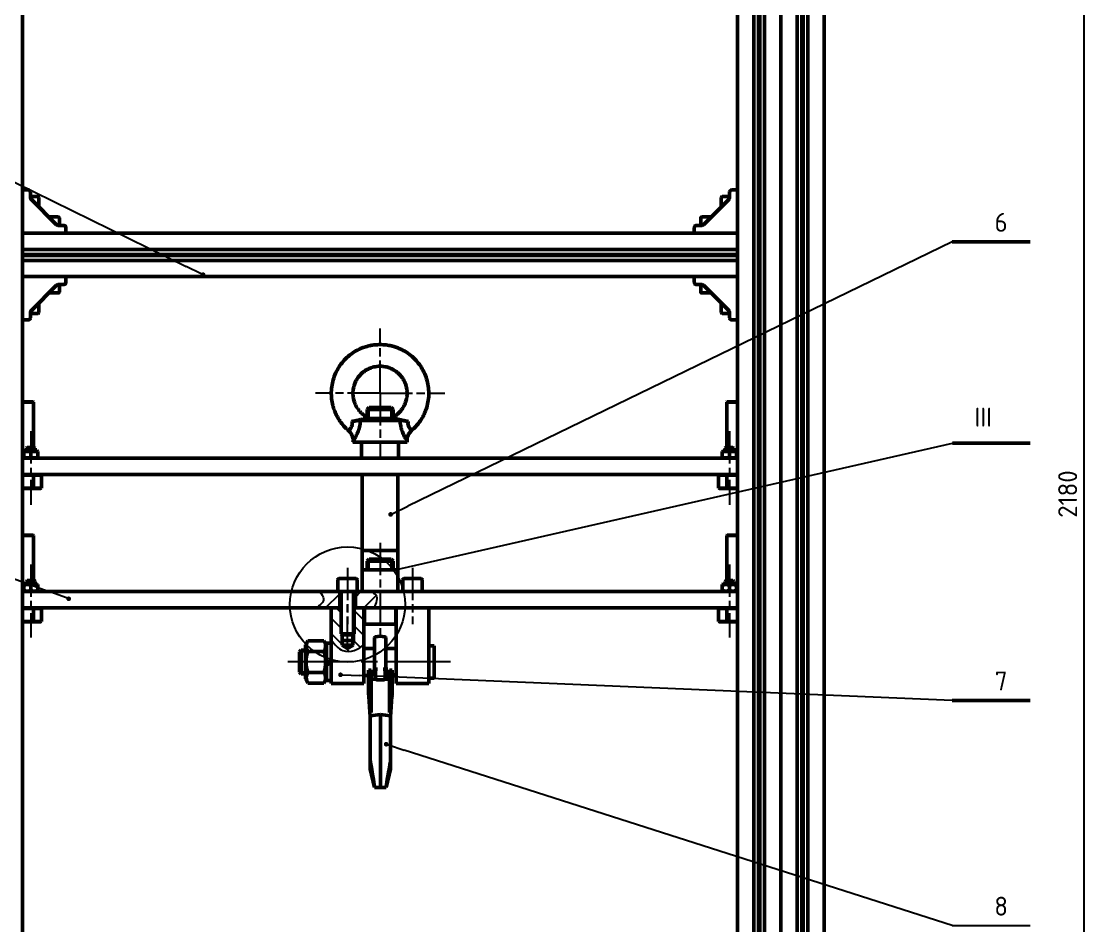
# Model space of a CAD drawing. Header units: millimetres. Extents: x 32504 to 36677, y 41990 to 42879.
# Drawn here: x 34091.5 to 34288.7, y 42510.2 to 42677.2 of the extents above; entities that cross this region are included whole.
import ezdxf

# ---------------------------------------------------------------- set-up
doc = ezdxf.new("R2010")
doc.units = ezdxf.units.MM
doc.linetypes.add('AM_ISO08W050', pattern=[18, 12, -1.5, 3, -1.5])
doc.linetypes.add('AM_ISO08W050x2', pattern=[9, 6, -0.75, 1.5, -0.75])
for name, color, linetype, lineweight in [('AM_0N', 7, 'Continuous', 50), ('AM_4N', 3, 'Continuous', 25), ('AM_5', 3, 'Continuous', 25), ('Duong_tam', 4, 'AM_ISO08W050', 25), ('Net_dam', 7, 'Continuous', 50), ('Net_manh', 3, 'Continuous', 25)]:
    doc.layers.add(name, color=color, linetype=linetype, lineweight=lineweight)
doc.styles.add('TCVN', font='tcvn7284-2003i.ttf')
doc.styles.add('TCVN7284', font='tcvn7284-2003i.ttf', dxfattribs={"height": 3.5})
doc.dimstyles.new('TCVN$0', dxfattribs={"dimtxt": 3.5, "dimasz": 3.5, "dimexe": 1, "dimexo": 1, "dimgap": 1.3, "dimtad": 1, "dimdsep": 46, "dimtxsty": 'TCVN', "dimcen": 0, "dimclrd": 3, "dimclre": 3, "dimclrt": 2, "dimadec": 0, "dimazin": 2, "dimtp": 0.1, "dimtm": 0.1, "dimtfac": 0.71, "dimtmove": 0, "dimatfit": 3, "dimfxl": 1, "dimtfill": 1, "dimlwd": 25, "dimlwe": 25, "dimarcsym": 1})

# ---------------------------------------------------------------- blocks, each defined once
blk = doc.blocks.new('*D35')
at = {"layer": 'Defpoints', "color": 0, "transparency": 16777216}
for p in [(34164.46, 42807.68), (34287.7, 42807.68), (34257.7, 42372.12)]:
    blk.add_point(p, dxfattribs=at)
at = {"layer": 'Net_dam', "color": 3, "linetype": 'ByBlock', "lineweight": 25, "transparency": 16777216}
for p, q in [((34165.46, 42807.68), (34288.7, 42807.68)), ((34287.7, 42375.62), (34287.7, 42804.18)), ((34258.7, 42372.12), (34288.7, 42372.12))]:
    blk.add_line(p, q, dxfattribs=at)
at = {"layer": 'Net_dam', "color": 3, "transparency": 16777216}
for points in [[(34287.12, 42804.18), (34288.29, 42804.18), (34287.7, 42807.68)], [(34287.12, 42375.62), (34288.29, 42375.62), (34287.7, 42372.12)]]:
    blk.add_solid(points, dxfattribs=at)
at = {"layer": 'Net_dam', "color": 2, "transparency": 16777216, "insert": (34284.65, 42589.9), "char_height": 3.5, "attachment_point": 5, "rotation": 90, "style": 'TCVN', "bg_fill": 3, "box_fill_scale": 1.1, "bg_fill_color": 256, "bg_fill_true_color": 13158600, "bg_fill_transparency": 0}
blk.add_mtext('2180', dxfattribs=at)

msp = doc.modelspace()

# ---------------------------------------------------------------- hatches: boundary and pattern name
at = {"layer": 'AM_5'}
h = msp.add_hatch(color=256, dxfattribs=at)
edge = h.paths.add_edge_path(flags=0)
edge.add_arc((34125.0438, 42630.3929), 0.4375, 0, 360)
h = msp.add_hatch(color=256, dxfattribs=at)
edge = h.paths.add_edge_path(flags=0)
edge.add_arc((34159.6593, 42586.1416), 0.4375, 0, 360)
h = msp.add_hatch(color=256, dxfattribs=at)
edge = h.paths.add_edge_path(flags=0)
edge.add_arc((34100.2254, 42570.5657), 0.4375, 0, 360)
h = msp.add_hatch(color=256, dxfattribs=at)
edge = h.paths.add_edge_path(flags=0)
edge.add_arc((34150.4119, 42556.535), 0.4375, 0, 360)
h = msp.add_hatch(color=256, dxfattribs=at)
edge = h.paths.add_edge_path(flags=0)
edge.add_arc((34158.8415, 42543.7098), 0.4375, 0, 360)
at = {"layer": 'Net_manh'}
h = msp.add_hatch(dxfattribs=at)
h.set_pattern_fill('_U', color=256, scale=2.5, angle=45, pattern_type=0)
h.set_pattern_definition([(45, (42368.294, 52698.7311), (-1.76776695, 1.76776695), [])])
edge = h.paths.add_edge_path()
edge.add_spline(control_points=[(34146.5369, 42571.8974), (34146.9079, 42571.4347), (34147.7731, 42570.3559), (34146.661, 42569.4276), (34146.0258, 42568.8974)], knot_values=[0, 0, 0, 0, 1.55324396, 3.62133559, 3.62133559, 3.62133559, 3.62133559], degree=3, periodic=0)
edge.add_line((34146.0258, 42568.8974), (34150.2547, 42568.8974))
edge.add_line((34150.2547, 42568.8974), (34150.2547, 42570.8974))
edge.add_line((34150.2547, 42570.8974), (34150.2547, 42571.8974))
edge.add_line((34150.2547, 42571.8974), (34149.7047, 42571.8974))
edge.add_line((34149.7047, 42571.8974), (34146.5369, 42571.8974))
edge = h.paths.add_edge_path()
edge.add_spline(control_points=[(34156.6419, 42568.8974), (34156.9899, 42569.8083), (34157.4991, 42571.1416), (34156.3571, 42571.7156), (34155.9953, 42571.8974)], knot_values=[0, 0, 0, 0, 2.39383464, 3.50404176, 3.50404176, 3.50404176, 3.50404176], degree=3, periodic=0)
edge.add_line((34155.9953, 42571.8974), (34153.7047, 42571.8974))
edge.add_line((34153.7047, 42571.8974), (34153.1547, 42571.8974))
edge.add_line((34153.1547, 42571.8974), (34153.1547, 42570.8974))
edge.add_line((34153.1547, 42570.8974), (34153.1547, 42568.8974))
edge.add_line((34153.1547, 42568.8974), (34156.6419, 42568.8974))
h = msp.add_hatch(dxfattribs=at)
h.set_pattern_fill('_U', color=256, scale=2, angle=315, style=0, pattern_type=0)
h.set_pattern_definition([(315, (41225.8314, 57166.8991), (1.41421356, 1.41421356), [])])
edge = h.paths.add_edge_path()
edge.add_spline(control_points=[(34148.7047, 42563.0008), (34149.3119, 42562.1632), (34150.7686, 42560.1542), (34153.7686, 42561.3921), (34154.766, 42562.3272)], knot_values=[0, 0, 0, 0, 2.91101262, 6.98296639, 6.98296639, 6.98296639, 6.98296639], degree=3, periodic=0)
edge.add_line((34154.766, 42562.3272), (34154.7047, 42568.8974))
edge.add_line((34154.7047, 42568.8974), (34152.9047, 42568.8974))
edge.add_line((34152.9047, 42568.8974), (34152.9047, 42564.1121))
edge.add_line((34152.9047, 42564.1121), (34152.9047, 42563.395))
edge.add_line((34152.9047, 42563.395), (34152.9047, 42562.8628))
edge.add_line((34152.9047, 42562.8628), (34152.69, 42561.995))
edge.add_line((34152.69, 42561.995), (34152.7152, 42561.995))
edge.add_line((34152.7152, 42561.995), (34151.7047, 42561.4116))
edge.add_line((34151.7047, 42561.4116), (34150.6941, 42561.995))
edge.add_line((34150.6941, 42561.995), (34150.7194, 42561.995))
edge.add_line((34150.7194, 42561.995), (34150.7194, 42563.395))
edge.add_line((34150.7194, 42563.395), (34150.5047, 42563.395))
edge.add_line((34150.5047, 42563.395), (34150.5047, 42568.8628))
edge.add_line((34150.5047, 42568.8628), (34150.5047, 42568.8974))
edge.add_line((34150.5047, 42568.8974), (34148.7047, 42568.8974))
edge.add_line((34148.7047, 42568.8974), (34148.7047, 42563.0008))

# ---------------------------------------------------------------- linework, layer by layer
at = {"color": 7, "linetype": 'Continuous', "lineweight": 25}
for centre, major_axis, start_param, end_param in [((34155.8061, 42547.9526), (0.0966, 0.9818), 0.00256795, 0.84830679), ((34159.7174, 42547.9526), (-0.0966, 0.9818), 5.43487852, 6.28061736)]:
    msp.add_ellipse(centre, major_axis=major_axis, ratio=0.01102063, start_param=start_param, end_param=end_param, dxfattribs=at)
at = {"layer": 'AM_0N'}
for p, q in [((34155.6843, 42605.88), (34155.3163, 42605.5119)), ((34155.3163, 42603.88), (34155.3163, 42605.5119)), ((34155.3163, 42605.5119), (34160.1163, 42605.5119)), ((34155.6843, 42605.88), (34159.7482, 42605.88)), ((34160.1163, 42605.5119), (34159.7482, 42605.88)), ((34160.1163, 42603.88), (34160.1163, 42605.5119)), ((34091.9201, 42597.7766), (34092.0601, 42597.8574)), ((34091.9201, 42596.5782), (34091.9201, 42597.7766)), ((34092.0601, 42597.8574), (34094.3801, 42597.8574)), ((34092.4201, 42598.3641), (34092.5735, 42598.5174)), ((34092.4201, 42597.8574), (34092.4201, 42598.3641)), ((34092.4201, 42598.3641), (34094.0201, 42598.3641)), ((34092.5735, 42598.5174), (34093.8667, 42598.5174)), ((34093.2201, 42596.6946), (34093.2201, 42597.6602)), ((34094.0201, 42598.3641), (34093.8667, 42598.5174)), ((34094.0201, 42597.8574), (34094.0201, 42598.3641)), ((34094.5201, 42597.7766), (34094.3801, 42597.8574)), ((34094.5201, 42596.5782), (34094.5201, 42597.7766)), ((34220.8892, 42597.7766), (34221.0292, 42597.8574)), ((34220.8892, 42596.5782), (34220.8892, 42597.7766)), ((34223.3492, 42597.8574), (34221.0292, 42597.8574)), ((34221.3892, 42598.3641), (34221.5426, 42598.5174)), ((34221.3892, 42597.8574), (34221.3892, 42598.3641)), ((34222.9892, 42598.3641), (34221.3892, 42598.3641)), ((34222.8359, 42598.5174), (34221.5426, 42598.5174)), ((34222.1892, 42596.6946), (34222.1892, 42597.6602)), ((34222.9892, 42598.3641), (34222.8359, 42598.5174)), ((34222.9892, 42597.8574), (34222.9892, 42598.3641)), ((34223.4892, 42597.7766), (34223.3492, 42597.8574)), ((34223.4892, 42596.5782), (34223.4892, 42597.7766)), ((34092.0601, 42596.4974), (34091.9201, 42596.5782)), ((34094.3801, 42596.4974), (34092.0601, 42596.4974)), ((34094.3801, 42596.4974), (34094.5201, 42596.5782)), ((34221.0292, 42596.4974), (34220.8892, 42596.5782)), ((34221.0292, 42596.4974), (34223.3492, 42596.4974)), ((34223.3492, 42596.4974), (34223.4892, 42596.5782)), ((34155.6727, 42577.8974), (34155.3047, 42577.5293)), ((34155.6727, 42577.8974), (34159.7366, 42577.8974)), ((34160.1047, 42577.5293), (34159.7366, 42577.8974)), ((34155.3047, 42575.8974), (34155.3047, 42577.5293)), ((34155.3047, 42577.5293), (34160.1047, 42577.5293)), ((34160.1047, 42575.8974), (34160.1047, 42577.5293)), ((34092.4201, 42573.7641), (34092.5735, 42573.9174)), ((34092.4201, 42573.2574), (34092.4201, 42573.7641)), ((34092.4201, 42573.7641), (34094.0201, 42573.7641)), ((34092.5735, 42573.9174), (34093.8667, 42573.9174)), ((34094.0201, 42573.7641), (34093.8667, 42573.9174)), ((34094.0201, 42573.2574), (34094.0201, 42573.7641)), ((34221.3892, 42573.7641), (34221.5426, 42573.9174)), ((34221.3892, 42573.2574), (34221.3892, 42573.7641)), ((34222.9892, 42573.7641), (34221.3892, 42573.7641)), ((34222.9892, 42573.7641), (34222.8359, 42573.9174)), ((34222.9892, 42573.2574), (34222.9892, 42573.7641)), ((34091.9201, 42573.1766), (34092.0601, 42573.2574)), ((34091.9201, 42571.9782), (34091.9201, 42573.1766)), ((34092.0601, 42571.8974), (34091.9201, 42571.9782)), ((34092.0601, 42573.2574), (34094.3801, 42573.2574)), ((34094.3801, 42571.8974), (34092.0601, 42571.8974)), ((34093.2201, 42572.0946), (34093.2201, 42573.0602)), ((34094.5201, 42573.1766), (34094.3801, 42573.2574)), ((34094.3801, 42571.8974), (34094.5201, 42571.9782)), ((34094.5201, 42571.9782), (34094.5201, 42573.1766)), ((34150.5047, 42571.8974), (34150.5047, 42564.1121)), ((34150.5047, 42571.8974), (34152.9047, 42571.8974)), ((34152.9047, 42571.8974), (34152.9047, 42564.1121)), ((34162.5047, 42571.8974), (34164.9047, 42571.8974)), ((34220.8892, 42573.1766), (34221.0292, 42573.2574)), ((34220.8892, 42571.9782), (34220.8892, 42573.1766)), ((34221.0292, 42571.8974), (34220.8892, 42571.9782)), ((34223.3492, 42573.2574), (34221.0292, 42573.2574)), ((34222.1892, 42572.0946), (34222.1892, 42573.0602)), ((34223.3492, 42571.8974), (34223.4892, 42571.9782)), ((34223.4892, 42571.9782), (34223.4892, 42573.1766)), ((34150.5047, 42570.8974), (34150.5047, 42570.2371)), ((34150.5047, 42570.2371), (34150.5047, 42570.0224)), ((34152.9047, 42570.8974), (34152.9047, 42570.2371)), ((34152.9047, 42570.2371), (34152.9047, 42570.0224)), ((34150.5047, 42564.1121), (34150.7194, 42563.8974)), ((34152.9047, 42564.1121), (34150.5047, 42564.1121)), ((34152.9047, 42564.1121), (34152.69, 42563.8974)), ((34144.3791, 42562.8244), (34143.9247, 42562.0374)), ((34143.9247, 42562.0374), (34143.9247, 42555.7574)), ((34144.3791, 42562.8244), (34147.3503, 42562.8244)), ((34147.3503, 42562.8244), (34147.8047, 42562.0374)), ((34147.8047, 42562.3474), (34147.8047, 42558.7498)), ((34148.7047, 42562.3474), (34147.8047, 42562.3474)), ((34147.8047, 42562.0374), (34147.8047, 42555.7574)), ((34148.7047, 42562.3474), (34148.7047, 42559.0774)), ((34152.69, 42562.8628), (34150.7194, 42562.8628)), ((34142.8047, 42560.7907), (34143.1114, 42561.0974)), ((34142.8047, 42560.7907), (34142.8047, 42557.0041)), ((34143.9247, 42561.0974), (34143.1114, 42561.0974)), ((34143.1114, 42561.0974), (34143.1114, 42556.6974)), ((34144.3791, 42560.8609), (34147.3503, 42560.8609)), ((34148.7047, 42559.0774), (34147.8047, 42558.7498)), ((34148.7047, 42558.7174), (34147.8047, 42558.3898)), ((34147.8047, 42558.3898), (34147.8047, 42555.4474)), ((34148.7047, 42558.7174), (34148.7047, 42555.4474)), ((34143.1114, 42556.6974), (34142.8047, 42557.0041)), ((34143.9247, 42556.6974), (34143.1114, 42556.6974)), ((34144.3791, 42556.9339), (34147.3503, 42556.9339)), ((34144.3791, 42554.9704), (34143.9247, 42555.7574)), ((34144.3791, 42554.9704), (34147.3503, 42554.9704)), ((34147.3503, 42554.9704), (34147.8047, 42555.7574)), ((34147.8047, 42555.4474), (34148.7047, 42555.4474))]:
    msp.add_line(p, q, dxfattribs=at)
for centre, radius, start, end in [((34092.5701, 42595.9026), 1.874, 69.705445, 110.294555), ((34093.8701, 42595.9026), 1.874, 69.705445, 110.294555), ((34221.5392, 42595.9026), 1.874, 69.705445, 110.294555), ((34222.8392, 42595.9026), 1.874, 69.705445, 110.294555), ((34092.5701, 42598.4523), 1.874, 249.705445, 290.294555), ((34093.8701, 42598.4523), 1.874, 249.705445, 290.294555), ((34221.5392, 42598.4523), 1.874, 249.705445, 290.294555), ((34222.8392, 42598.4523), 1.874, 249.705445, 290.294555), ((34092.5701, 42571.3026), 1.874, 69.705445, 110.294555), ((34092.5701, 42573.8523), 1.874, 249.705445, 290.294555), ((34093.8701, 42571.3026), 1.874, 69.705445, 110.294555), ((34093.8701, 42573.8523), 1.874, 249.705445, 290.294555), ((34221.5392, 42571.3026), 1.874, 69.705445, 110.294555), ((34221.5392, 42573.8523), 1.874, 249.705445, 290.294555), ((34222.8392, 42571.3026), 1.874, 69.705445, 110.294555), ((34222.8392, 42573.8523), 1.874, 249.705445, 290.294555), ((34145.8108, 42561.8427), 1.736, 154.438469, 214.438469), ((34145.9186, 42561.8427), 1.736, 325.561531, 25.561531), ((34150.5624, 42558.8974), 6.4876, 162.383031, 197.616969), ((34141.1669, 42558.8974), 6.4876, 342.383031, 17.616969), ((34145.8108, 42555.9522), 1.736, 145.561531, 205.561531), ((34145.9186, 42555.9522), 1.736, 334.438469, 34.438469)]:
    msp.add_arc(centre, radius, start, end, dxfattribs=at)
at = {"layer": 'AM_4N'}
for p, q in [((34155.6843, 42603.88), (34155.6843, 42605.88)), ((34159.7482, 42603.88), (34159.7482, 42605.88)), ((34092.5735, 42598.5174), (34092.5735, 42597.8574)), ((34093.8667, 42598.5174), (34093.8667, 42597.8574)), ((34221.5426, 42598.5174), (34221.5426, 42597.8574)), ((34222.8359, 42598.5174), (34222.8359, 42597.8574)), ((34155.6727, 42575.8974), (34155.6727, 42577.8974)), ((34159.7366, 42575.8974), (34159.7366, 42577.8974)), ((34092.5735, 42573.9174), (34092.5735, 42573.2574)), ((34093.8667, 42573.9174), (34093.8667, 42573.2574)), ((34221.5426, 42573.9174), (34221.5426, 42573.2574)), ((34222.8359, 42573.9174), (34222.8359, 42573.2574)), ((34150.7194, 42563.8974), (34150.7194, 42571.8974)), ((34152.69, 42563.8974), (34152.69, 42571.8974)), ((34143.9247, 42560.7907), (34142.8047, 42560.7907)), ((34143.9247, 42557.0041), (34142.8047, 42557.0041))]:
    msp.add_line(p, q, dxfattribs=at)
at = {"layer": 'AM_5'}
for p, q in [((34029.6796, 42677.1679), (34121.9014, 42631.9342)), ((34124.651, 42630.5856), (34121.9014, 42631.9342)), ((34160.2447, 42575.8257), (34263.357, 42599.3159)), ((34029.6796, 42596.3627), (34096.9383, 42571.7677)), ((34160.0528, 42586.3327), (34162.8077, 42587.6705)), ((34099.8145, 42570.7159), (34096.9383, 42571.7677)), ((34150.849, 42556.5166), (34153.9088, 42556.3879)), ((34159.2581, 42543.5763), (34162.1745, 42542.6417))]:
    msp.add_line(p, q, dxfattribs=at)
at = {"layer": 'Duong_tam'}
for p, q in [((34227.7047, 42372.1216), (34227.7047, 42798.1216)), ((34170.7047, 42558.8974), (34139.8047, 42558.8974))]:
    msp.add_line(p, q, dxfattribs=at)
at = {"layer": 'Duong_tam', "linetype": 'AM_ISO08W050x2'}
for p, q in [((34157.7126, 42608.5562), (34157.7126, 42620.4905)), ((34157.7126, 42608.5562), (34145.7783, 42608.5562)), ((34157.7126, 42608.5562), (34169.6469, 42608.5562)), ((34157.7126, 42608.5562), (34157.7126, 42596.6219)), ((34093.2201, 42601.5174), (34093.2201, 42587.8974)), ((34222.1892, 42601.5174), (34222.1892, 42587.8974)), ((34157.7047, 42580.8974), (34157.7047, 42562.8974)), ((34093.2201, 42576.9174), (34093.2201, 42563.3974)), ((34151.7047, 42576.2974), (34151.7047, 42565.8974)), ((34163.7047, 42576.2974), (34163.7047, 42565.8974)), ((34222.1892, 42576.9174), (34222.1892, 42563.3974)), ((34151.7047, 42561.314), (34151.7047, 42569.4974))]:
    msp.add_line(p, q, dxfattribs=at)
at = {"layer": 'Net_dam'}
for p, q in [((34226.7047, 42783.1216), (34226.7047, 42385.1216)), ((34227.6008, 42783.1216), (34227.6008, 42385.1216)), ((34227.7047, 42783.1216), (34227.7047, 42385.1216)), ((34227.8086, 42783.1216), (34227.8086, 42385.1216)), ((34228.7047, 42783.1216), (34228.7047, 42385.1216)), ((34231.7047, 42783.1216), (34231.7047, 42385.1216)), ((34234.7047, 42783.1216), (34234.7047, 42385.1216)), ((34235.6008, 42783.1216), (34235.6008, 42394.8772)), ((34235.7047, 42783.1216), (34235.7047, 42394.8707)), ((34235.8086, 42783.1216), (34235.8086, 42394.864)), ((34236.7047, 42783.1216), (34236.7047, 42385.1216)), ((34239.7047, 42783.1216), (34239.7047, 42385.1216)), ((34091.7047, 42638.04), (34091.7047, 42694.04)), ((34223.7047, 42694.04), (34223.7047, 42638.04)), ((34091.7047, 42638.04), (34091.7047, 42646.04)), ((34091.7047, 42646.04), (34092.7647, 42646.04)), ((34093.1647, 42645.64), (34093.1647, 42644.6057)), ((34094.1047, 42644.84), (34093.1647, 42644.84)), ((34094.5647, 42644.84), (34093.1647, 42644.84)), ((34094.7247, 42644.68), (34094.7247, 42642.88)), ((34220.6847, 42644.68), (34220.6847, 42642.88)), ((34220.8447, 42644.84), (34222.2447, 42644.84)), ((34222.2447, 42644.84), (34221.3047, 42644.84)), ((34222.2447, 42645.64), (34222.2447, 42644.6057)), ((34223.7047, 42646.04), (34222.6447, 42646.04)), ((34223.7047, 42638.04), (34223.7047, 42646.04)), ((34093.2818, 42644.3229), (34097.9875, 42639.6172)), ((34222.1275, 42644.3229), (34217.4218, 42639.6172)), ((34096.5447, 42641.06), (34098.3447, 42641.06)), ((34098.5047, 42639.5), (34098.5047, 42640.9)), ((34216.9047, 42639.5), (34216.9047, 42640.9)), ((34218.8647, 42641.06), (34217.0647, 42641.06)), ((34098.2704, 42639.5), (34099.3047, 42639.5)), ((34098.5047, 42639.5), (34098.5047, 42640.44)), ((34099.7047, 42639.1), (34099.7047, 42638.04)), ((34215.7047, 42639.1), (34215.7047, 42638.04)), ((34217.139, 42639.5), (34216.1047, 42639.5)), ((34216.9047, 42640.44), (34216.9047, 42639.5)), ((34099.7047, 42638.04), (34091.7047, 42638.04)), ((34223.7047, 42638.04), (34091.7047, 42638.04)), ((34091.7047, 42638.04), (34091.7047, 42637.44)), ((34091.7047, 42637.44), (34091.7047, 42635.1)), ((34215.7047, 42638.04), (34223.7047, 42638.04)), ((34223.7047, 42638.04), (34223.7047, 42637.44)), ((34223.7047, 42637.44), (34223.7047, 42635.1)), ((34091.7047, 42635.1), (34091.7047, 42635.04)), ((34223.7047, 42635.04), (34091.7047, 42635.04)), ((34091.7047, 42633.04), (34091.7047, 42635.04)), ((34223.7047, 42635.1), (34223.7047, 42635.04)), ((34223.7047, 42635.04), (34223.7047, 42633.04)), ((34277.7109, 42636.4822), (34263.3371, 42636.4822)), ((34223.7047, 42634.144), (34091.7047, 42634.144)), ((34223.7047, 42634.04), (34091.7047, 42634.04)), ((34223.7047, 42633.9361), (34091.7047, 42633.9361)), ((34223.7047, 42633.04), (34091.7047, 42633.04)), ((34091.7047, 42633.04), (34091.7047, 42632.98)), ((34091.7047, 42632.98), (34091.7047, 42627.1)), ((34223.7047, 42633.04), (34223.7047, 42632.98)), ((34223.7047, 42632.98), (34223.7047, 42627.1)), ((34091.7047, 42630.64), (34091.7047, 42630.04)), ((34091.7047, 42630.04), (34091.7047, 42622.04)), ((34099.7047, 42630.04), (34091.7047, 42630.04)), ((34099.7047, 42628.98), (34099.7047, 42630.04)), ((34215.7047, 42630.04), (34223.7047, 42630.04)), ((34215.7047, 42628.98), (34215.7047, 42630.04)), ((34223.7047, 42630.64), (34223.7047, 42630.04)), ((34223.7047, 42630.04), (34223.7047, 42622.04)), ((34091.7047, 42627.1), (34091.7047, 42627.04)), ((34091.7047, 42625.04), (34091.7047, 42627.04)), ((34093.2818, 42623.7572), (34097.9875, 42628.4629)), ((34098.3447, 42627.02), (34096.5447, 42627.02)), ((34098.2704, 42628.58), (34099.3047, 42628.58)), ((34098.5047, 42627.64), (34098.5047, 42628.58)), ((34098.5047, 42627.18), (34098.5047, 42628.58)), ((34217.139, 42628.58), (34216.1047, 42628.58)), ((34216.9047, 42628.58), (34216.9047, 42627.64)), ((34216.9047, 42627.18), (34216.9047, 42628.58)), ((34217.0647, 42627.02), (34218.8647, 42627.02)), ((34222.1275, 42623.7572), (34217.4218, 42628.4629)), ((34223.7047, 42627.1), (34223.7047, 42627.04)), ((34223.7047, 42627.04), (34223.7047, 42625.04)), ((34091.7047, 42625.04), (34091.7047, 42624.98)), ((34091.7047, 42624.98), (34091.7047, 42622.64)), ((34094.7247, 42625.2), (34094.7247, 42623.4)), ((34220.6847, 42625.2), (34220.6847, 42623.4)), ((34223.7047, 42625.04), (34223.7047, 42624.98)), ((34223.7047, 42624.98), (34223.7047, 42622.64)), ((34093.1647, 42622.44), (34093.1647, 42623.4744)), ((34093.1647, 42623.24), (34094.1047, 42623.24)), ((34093.1647, 42623.24), (34094.1047, 42623.24)), ((34093.1647, 42623.24), (34094.5647, 42623.24)), ((34222.2447, 42623.24), (34220.8447, 42623.24)), ((34221.3047, 42623.24), (34222.2447, 42623.24)), ((34222.2447, 42622.44), (34222.2447, 42623.4744)), ((34091.7047, 42622.04), (34092.7647, 42622.04)), ((34091.7047, 42395.1606), (34091.7047, 42622.04)), ((34223.7047, 42622.04), (34222.6447, 42622.04)), ((34223.7047, 42622.04), (34223.7047, 42395.1606)), ((34091.7047, 42606.8974), (34093.6447, 42606.8974)), ((34093.7047, 42606.8374), (34091.7047, 42606.8374)), ((34093.7047, 42606.8374), (34093.6447, 42606.8974)), ((34093.7047, 42598.5174), (34093.7047, 42606.8374)), ((34221.7647, 42606.8974), (34221.7047, 42606.8374)), ((34221.7047, 42606.8374), (34221.7047, 42598.5174)), ((34223.7047, 42606.8374), (34221.7047, 42606.8374)), ((34221.7647, 42606.8974), (34223.7047, 42606.8974)), ((34161.3796, 42603.4974), (34154.0859, 42603.4974)), ((34160.4252, 42603.88), (34155.0073, 42603.88)), ((34155.1763, 42603.88), (34160.2563, 42603.88)), ((34155.615, 42603.88), (34155.3163, 42603.88)), ((34160.1163, 42603.88), (34155.6843, 42603.88)), ((34152.7145, 42599.6944), (34152.7047, 42599.4974)), ((34157.7497, 42599.4974), (34152.7047, 42599.4974)), ((34154.3047, 42599.4974), (34154.3047, 42596.4974)), ((34162.7047, 42599.4974), (34157.7497, 42599.4974)), ((34161.1047, 42599.4974), (34161.1047, 42596.4974)), ((34162.7047, 42599.4974), (34162.6948, 42599.6944)), ((34277.7308, 42599.3159), (34263.357, 42599.3159)), ((34223.7047, 42596.4974), (34091.7047, 42596.4974)), ((34155.1647, 42593.4974), (34091.7047, 42593.4974)), ((34093.6972, 42593.3974), (34091.7047, 42593.3974)), ((34093.662, 42593.4974), (34093.6972, 42593.3974)), ((34093.6972, 42593.3974), (34093.6972, 42590.9974)), ((34095.2047, 42593.3974), (34093.6972, 42593.3974)), ((34095.2047, 42593.3974), (34095.1047, 42593.4974)), ((34095.2047, 42593.3974), (34095.2047, 42590.9974)), ((34154.4047, 42579.4974), (34154.4047, 42593.4974)), ((34155.1647, 42593.4974), (34160.2447, 42593.4974)), ((34223.7047, 42593.4974), (34160.2447, 42593.4974)), ((34161.0047, 42579.4974), (34161.0047, 42593.4974)), ((34220.2047, 42593.3974), (34220.3047, 42593.4974)), ((34220.2047, 42593.3974), (34220.2047, 42590.9974)), ((34221.7122, 42593.3974), (34220.2047, 42593.3974)), ((34221.7473, 42593.4974), (34221.7122, 42593.3974)), ((34223.7047, 42593.3974), (34221.7122, 42593.3974)), ((34221.7122, 42593.3974), (34221.7122, 42590.9974)), ((34091.7047, 42590.9974), (34093.6972, 42590.9974)), ((34093.662, 42590.8974), (34091.7047, 42590.8974)), ((34093.6972, 42590.9974), (34093.662, 42590.8974)), ((34095.1047, 42590.8974), (34093.662, 42590.8974)), ((34093.6972, 42590.9974), (34095.2047, 42590.9974)), ((34095.1047, 42590.8974), (34095.2047, 42590.9974)), ((34220.2047, 42590.9974), (34221.7122, 42590.9974)), ((34220.3047, 42590.8974), (34220.2047, 42590.9974)), ((34221.7473, 42590.8974), (34220.3047, 42590.8974)), ((34221.7122, 42590.9974), (34223.7047, 42590.9974)), ((34221.7122, 42590.9974), (34221.7473, 42590.8974)), ((34223.7047, 42590.8974), (34221.7473, 42590.8974)), ((34091.7047, 42582.2974), (34093.6447, 42582.2974)), ((34093.7047, 42582.2374), (34091.7047, 42582.2374)), ((34093.7047, 42582.2374), (34093.6447, 42582.2974)), ((34093.7047, 42573.9174), (34093.7047, 42582.2374)), ((34221.7647, 42582.2974), (34221.7047, 42582.2374)), ((34221.7047, 42582.2374), (34221.7047, 42573.9174)), ((34223.7047, 42582.2374), (34221.7047, 42582.2374)), ((34221.7647, 42582.2974), (34223.7047, 42582.2974)), ((34154.4047, 42579.4974), (34161.0047, 42579.4974)), ((34154.4047, 42575.8974), (34154.4047, 42579.4974)), ((34161.0047, 42575.8974), (34161.0047, 42579.4974)), ((34154.4047, 42571.8974), (34154.4047, 42575.8974)), ((34154.4047, 42575.8974), (34155.1647, 42575.8974)), ((34155.1647, 42575.8974), (34160.2447, 42575.8974)), ((34160.1047, 42575.8974), (34155.3047, 42575.8974)), ((34161.0047, 42575.8974), (34160.2447, 42575.8974)), ((34161.0047, 42571.8974), (34161.0047, 42575.8974)), ((34149.9047, 42574.0574), (34149.9047, 42571.8974)), ((34150.1447, 42574.2974), (34151.7047, 42574.2974)), ((34151.7047, 42574.2974), (34153.2647, 42574.2974)), ((34153.5047, 42571.8974), (34153.5047, 42574.0574)), ((34161.9047, 42574.0574), (34161.9047, 42571.8974)), ((34162.1447, 42574.2974), (34163.7047, 42574.2974)), ((34163.7047, 42574.2974), (34165.2647, 42574.2974)), ((34165.5047, 42571.8974), (34165.5047, 42574.0574)), ((34221.5426, 42573.9174), (34222.8359, 42573.9174)), ((34091.7047, 42571.8974), (34149.9047, 42571.8974)), ((34153.7047, 42571.8974), (34149.7047, 42571.8974)), ((34151.7047, 42571.8974), (34150.2547, 42571.8974)), ((34150.2547, 42571.8974), (34150.2547, 42568.8974)), ((34151.7047, 42571.8974), (34153.1547, 42571.8974)), ((34153.1547, 42571.8974), (34153.1547, 42568.8974)), ((34153.5047, 42571.8974), (34223.7047, 42571.8974)), ((34157.7047, 42571.8974), (34161.0047, 42571.8974)), ((34165.7047, 42571.8974), (34161.7047, 42571.8974)), ((34161.9047, 42573.0574), (34161.9047, 42571.8974)), ((34163.7047, 42571.8974), (34162.2547, 42571.8974)), ((34163.7047, 42571.8974), (34165.1547, 42571.8974)), ((34165.5047, 42571.8974), (34165.5047, 42573.0574)), ((34223.3492, 42573.2574), (34223.4892, 42573.1766)), ((34091.7047, 42568.8974), (34150.5047, 42568.8974)), ((34093.6972, 42568.7974), (34091.7047, 42568.7974)), ((34093.6972, 42568.7974), (34093.662, 42568.8974)), ((34093.6972, 42568.7974), (34093.6972, 42566.3974)), ((34095.2047, 42568.7974), (34093.6972, 42568.7974)), ((34095.2047, 42568.7974), (34095.1047, 42568.8974)), ((34095.2047, 42568.7974), (34095.2047, 42566.3974)), ((34148.7047, 42568.8974), (34148.7047, 42554.8974)), ((34152.9047, 42568.8974), (34223.7047, 42568.8974)), ((34154.7047, 42568.8974), (34154.7047, 42554.8974)), ((34154.8047, 42568.8974), (34154.8047, 42565.8974)), ((34160.6047, 42565.8974), (34160.6047, 42568.8974)), ((34160.7047, 42568.8974), (34160.7047, 42554.8974)), ((34166.7047, 42568.8974), (34166.7047, 42554.8974)), ((34220.2047, 42568.7974), (34220.3047, 42568.8974)), ((34221.7122, 42568.7974), (34220.2047, 42568.7974)), ((34220.2047, 42568.7974), (34220.2047, 42566.3974)), ((34221.7122, 42568.7974), (34221.7473, 42568.8974)), ((34223.7047, 42568.7974), (34221.7122, 42568.7974)), ((34221.7122, 42568.7974), (34221.7122, 42566.3974)), ((34091.7047, 42566.3974), (34093.6972, 42566.3974)), ((34093.662, 42566.2974), (34091.7047, 42566.2974)), ((34093.662, 42566.2974), (34093.6972, 42566.3974)), ((34095.1047, 42566.2974), (34093.662, 42566.2974)), ((34093.6972, 42566.3974), (34095.2047, 42566.3974)), ((34095.1047, 42566.2974), (34095.2047, 42566.3974)), ((34154.9578, 42565.8974), (34154.8047, 42565.8974)), ((34154.9578, 42565.8974), (34160.6047, 42565.8974)), ((34220.2047, 42566.3974), (34221.7122, 42566.3974)), ((34220.3047, 42566.2974), (34220.2047, 42566.3974)), ((34221.7473, 42566.2974), (34220.3047, 42566.2974)), ((34221.7473, 42566.2974), (34221.7122, 42566.3974)), ((34221.7122, 42566.3974), (34223.7047, 42566.3974)), ((34223.7047, 42566.2974), (34221.7473, 42566.2974)), ((34150.7194, 42563.8974), (34152.69, 42563.8974)), ((34150.7194, 42563.395), (34150.7194, 42563.8974)), ((34152.69, 42563.395), (34152.69, 42563.8974)), ((34150.5047, 42562.8628), (34152.9047, 42562.8628)), ((34151.7047, 42561.4116), (34150.6941, 42561.995)), ((34150.6941, 42561.995), (34152.7152, 42561.995)), ((34150.7194, 42563.395), (34150.7194, 42561.995)), ((34151.7047, 42561.4116), (34152.7152, 42561.995)), ((34152.69, 42563.395), (34152.69, 42561.995)), ((34152.9047, 42562.8628), (34152.69, 42562.8628)), ((34156.6597, 42559.0591), (34156.6597, 42563.2869)), ((34157.7047, 42563.6472), (34156.8806, 42563.5387)), ((34158.5288, 42563.5387), (34157.7047, 42563.6472)), ((34158.7496, 42563.2869), (34158.7496, 42559.0591)), ((34167.7047, 42561.8974), (34166.7047, 42561.8974)), ((34167.7047, 42555.8974), (34167.7047, 42561.8974)), ((34147.8047, 42557.7836), (34147.8047, 42561.0974)), ((34156.6597, 42561.3974), (34154.7047, 42561.3974)), ((34154.7047, 42561.3974), (34154.7047, 42558.8974)), ((34160.7047, 42561.3974), (34158.7496, 42561.3974)), ((34156.6597, 42557.1257), (34156.6597, 42559.0591)), ((34158.7496, 42559.0591), (34158.7496, 42557.8596)), ((34147.8047, 42557.7836), (34147.8047, 42556.6974)), ((34154.7047, 42556.3974), (34155.505, 42556.3974)), ((34156.0701, 42557.4118), (34155.5621, 42557.4118)), ((34155.5621, 42557.4118), (34155.5621, 42556.167)), ((34155.5621, 42553.4145), (34155.5621, 42556.167)), ((34156.0701, 42555.7222), (34156.0701, 42557.4118)), ((34156.6597, 42557.1257), (34156.0701, 42557.1257)), ((34156.8819, 42556.5298), (34156.0701, 42556.5298)), ((34156.6597, 42557.1257), (34156.6597, 42556.667)), ((34156.8778, 42556.667), (34156.6597, 42556.667)), ((34156.9179, 42557.4618), (34156.8778, 42557.0556)), ((34156.8778, 42557.0556), (34156.8778, 42556.5298)), ((34156.8819, 42556.5298), (34156.8819, 42555.9626)), ((34158.6456, 42557.0556), (34158.6056, 42557.4618)), ((34158.6416, 42555.9626), (34158.6416, 42556.5298)), ((34159.4534, 42556.5298), (34158.6416, 42556.5298)), ((34158.6456, 42557.0556), (34158.6456, 42556.5298)), ((34158.6456, 42556.667), (34158.8849, 42556.667)), ((34158.8252, 42557.4774), (34158.8295, 42557.3156)), ((34158.8443, 42557.1257), (34159.4534, 42557.1257)), ((34158.8849, 42556.667), (34158.8864, 42556.6507)), ((34159.9614, 42557.4118), (34159.4534, 42557.4118)), ((34159.4534, 42555.7981), (34159.4534, 42557.4118)), ((34159.9614, 42557.4118), (34159.9614, 42556.167)), ((34159.9614, 42556.5298), (34160.7047, 42556.5298)), ((34159.9614, 42556.167), (34159.9614, 42553.4145)), ((34166.7047, 42555.8974), (34167.7047, 42555.8974)), ((34148.7047, 42554.8974), (34154.7047, 42554.8974)), ((34156.9605, 42555.7222), (34156.0701, 42555.7222)), ((34156.0701, 42555.7222), (34156.0701, 42549.5952)), ((34157.2338, 42555.5765), (34158.2896, 42555.5765)), ((34159.4534, 42555.7222), (34158.563, 42555.7222)), ((34159.4534, 42555.7222), (34159.4534, 42549.5983)), ((34160.7047, 42554.8974), (34166.7047, 42554.8974)), ((34155.5621, 42553.4148), (34155.5621, 42553.4145)), ((34155.8618, 42548.7452), (34155.6186, 42552.5175)), ((34159.9049, 42552.5175), (34159.6616, 42548.7452)), ((34159.9614, 42553.4145), (34159.9614, 42553.4148)), ((34277.7109, 42551.7861), (34263.3371, 42551.7861)), ((34155.8618, 42545.0183), (34155.8618, 42548.7452)), ((34157.7617, 42549.1792), (34155.9026, 42548.9345)), ((34159.6208, 42548.9345), (34157.7617, 42549.1792)), ((34157.7617, 42535.7292), (34157.7617, 42549.1792)), ((34159.6616, 42545.0183), (34159.6616, 42548.7452)), ((34155.8618, 42541.1045), (34155.8618, 42545.0183)), ((34159.6616, 42541.803), (34159.6616, 42545.0183)), ((34155.8618, 42541.1045), (34155.9343, 42540.3194)), ((34155.8618, 42540.0041), (34155.8618, 42541.1045)), ((34159.6616, 42540.6828), (34159.6616, 42540.2944)), ((34159.6616, 42540.2944), (34159.6616, 42540.0041)), ((34155.8618, 42540.0041), (34155.8618, 42539.1729)), ((34155.8618, 42539.1729), (34155.8618, 42539.0993)), ((34156.6887, 42535.7292), (34155.8618, 42539.1361)), ((34158.8347, 42535.7292), (34159.6616, 42539.1361)), ((34159.6616, 42540.0041), (34159.6616, 42539.5161)), ((34159.6616, 42540.0041), (34159.6616, 42539.1729)), ((34159.6616, 42539.1729), (34159.6616, 42539.0993)), ((34156.6887, 42535.7292), (34158.8347, 42535.7292))]:
    msp.add_line(p, q, dxfattribs=at)
for centre, radius, start, end in [((34092.7647, 42645.64), 0.4, 0, 90), ((34094.5647, 42644.68), 0.16, 0, 90), ((34220.8447, 42644.68), 0.16, 90, 180), ((34222.6447, 42645.64), 0.4, 90, 180), ((34093.5647, 42644.6057), 0.4, 180, 225), ((34221.8447, 42644.6057), 0.4, 315, 0), ((34098.3447, 42640.9), 0.16, 0, 90), ((34217.0647, 42640.9), 0.16, 90, 180), ((34098.2704, 42639.9), 0.4, 225, 270), ((34099.3047, 42639.1), 0.4, 0, 90), ((34216.1047, 42639.1), 0.4, 90, 180), ((34217.139, 42639.9), 0.4, 270, 315), ((34099.3047, 42628.98), 0.4, 270, 0), ((34216.1047, 42628.98), 0.4, 180, 270), ((34098.2704, 42628.18), 0.4, 90, 135), ((34098.3447, 42627.18), 0.16, 270, 0), ((34217.0647, 42627.18), 0.16, 180, 270), ((34217.139, 42628.18), 0.4, 45, 90), ((34093.5647, 42623.4744), 0.4, 135, 180), ((34094.5647, 42623.4), 0.16, 270, 0), ((34220.8447, 42623.4), 0.16, 180, 270), ((34221.8447, 42623.4744), 0.4, 0, 45), ((34092.7647, 42622.44), 0.4, 270, 0), ((34222.6447, 42622.44), 0.4, 180, 270), ((34150.1447, 42574.0574), 0.24, 90, 180), ((34153.2647, 42574.0574), 0.24, 0, 90), ((34162.1447, 42574.0574), 0.24, 90, 180), ((34165.2647, 42574.0574), 0.24, 0, 90), ((34156.9137, 42563.2869), 0.254, 97.5, 180), ((34158.4956, 42563.2869), 0.254, 0, 82.5), ((34156.8918, 42555.0688), 2.7948, 89.060144, 94.762751), ((34158.6363, 42556.4305), 1.4336, 83.173889, 92.016768)]:
    msp.add_arc(centre, radius, start, end, dxfattribs=at)
for centre, major_axis, ratio, start_param, end_param in [((34152.8736, 42557.8029), (2.6658, 3.1139), 0.98511864, 5.32918922, 5.42782732), ((34162.6498, 42557.8029), (-2.6658, 3.1139), 0.98511864, 0.85535799, 0.95399609), ((34162.6167, 42557.7936), (-2.4623, 2.9545), 0.9840726, 0.86812098, 0.96675909), ((34158.9704, 42555.9425), (-0.1445, 1.4693), 0.01102155, 0.35327895, 1.05408388), ((34155.6186, 42554.5364), (-0.3701, 6.3772), 0.01929832, 1.74647864, 1.89180577), ((34159.9049, 42554.5364), (0.3701, 6.3772), 0.01929832, 4.39137953, 4.53670667), ((34155.0163, 42544.1342), (-1.6627, 8.4504), 0.02142003, 3.24109329, 4.23980916)]:
    msp.add_ellipse(centre, major_axis=major_axis, ratio=ratio, start_param=start_param, end_param=end_param, dxfattribs=at)
at = {"layer": 'Net_dam', "extrusion": (0, 0, -1)}
msp.add_ellipse((34160.5071, 42544.1342), major_axis=(1.6627, 8.4504), ratio=0.02142003, start_param=3.24109329, end_param=4.23980916, dxfattribs=at)
at = {"layer": 'Net_dam'}
for points, knots in [([(34157.7047, 42617.4974), (34157.3788, 42617.4874), (34156.7842, 42617.4692), (34155.9839, 42617.3411), (34155.3537, 42617.1916), (34154.8423, 42617.0346), (34154.142, 42616.7783), (34153.1966, 42616.3245), (34152.0835, 42615.5733), (34151.0934, 42614.6576), (34150.2719, 42613.632), (34149.6178, 42612.511), (34149.1288, 42611.3062), (34148.8109, 42610.041), (34148.6759, 42608.7469), (34148.7358, 42607.4769), (34148.927, 42606.4667), (34149.1468, 42605.7123), (34149.355, 42605.1326), (34149.6426, 42604.4776), (34150.0606, 42603.7114), (34150.6573, 42602.861), (34151.2797, 42602.1539), (34151.7318, 42601.772), (34151.8776, 42601.6488)], [0, 0, 0, 0, 0.04459564, 0.08135458, 0.11072538, 0.13322131, 0.15454435, 0.21279135, 0.27627564, 0.33767262, 0.39672674, 0.45552727, 0.5147509, 0.5741498, 0.63353886, 0.69223083, 0.74758325, 0.77384634, 0.79975953, 0.83185918, 0.87169243, 0.91902747, 0.9738809, 1, 1, 1, 1]), ([(34163.5337, 42601.6466), (34163.5977, 42601.6983), (34163.9331, 42601.9686), (34164.4349, 42602.4959), (34164.9877, 42603.1836), (34165.3957, 42603.8061), (34165.7167, 42604.3862), (34165.9863, 42604.9668), (34166.2976, 42605.7812), (34166.5812, 42606.8521), (34166.7334, 42608.1811), (34166.6774, 42609.5219), (34166.4218, 42610.8384), (34165.9816, 42612.1019), (34165.3671, 42613.2829), (34164.5872, 42614.3526), (34163.6543, 42615.2979), (34162.5733, 42616.108), (34161.545, 42616.6605), (34160.607, 42617.03), (34159.7644, 42617.2744), (34158.783, 42617.4593), (34158.0784, 42617.4842), (34157.7047, 42617.4974)], [0, 0, 0, 0, 0.01126464, 0.05896249, 0.09919709, 0.13198939, 0.16071079, 0.18990292, 0.2195523, 0.28000635, 0.34101971, 0.40200115, 0.46299789, 0.52398063, 0.58456841, 0.64460185, 0.70455089, 0.76572832, 0.82889101, 0.86370607, 0.90359922, 0.9488693, 1, 1, 1, 1]), ([(34155.2496, 42604.1586), (34155.1284, 42604.2241), (34154.8094, 42604.3966), (34154.376, 42604.75), (34153.9642, 42605.1611), (34153.6349, 42605.576), (34153.3693, 42605.9906), (34153.148, 42606.4267), (34152.9411, 42606.9499), (34152.7734, 42607.5833), (34152.6889, 42608.3217), (34152.7199, 42609.0666), (34152.8619, 42609.798), (34153.1065, 42610.5), (34153.4479, 42611.1561), (34153.8812, 42611.7504), (34154.3995, 42612.2755), (34155, 42612.7256), (34155.5712, 42613.0325), (34156.0923, 42613.2378), (34156.5604, 42613.3735), (34157.1056, 42613.4762), (34157.4971, 42613.4901), (34157.7047, 42613.4974)], [0, 0, 0, 0, 0.03146374, 0.08279757, 0.1270458, 0.16437062, 0.20362657, 0.23942723, 0.2760024, 0.33208427, 0.38868495, 0.44525602, 0.50184128, 0.55841348, 0.6146192, 0.67031047, 0.72592323, 0.78267544, 0.84126922, 0.87356582, 0.91057309, 0.95256825, 1, 1, 1, 1]), ([(34157.7047, 42613.4974), (34157.9259, 42613.4892), (34158.3195, 42613.4745), (34158.8312, 42613.3755), (34159.2223, 42613.266), (34159.665, 42613.107), (34160.2091, 42612.8459), (34160.8274, 42612.4285), (34161.3775, 42611.9198), (34161.8338, 42611.35), (34162.1973, 42610.7272), (34162.4689, 42610.0579), (34162.6455, 42609.355), (34162.7205, 42608.636), (34162.6873, 42607.9304), (34162.5746, 42607.3351), (34162.4241, 42606.8373), (34162.2375, 42606.3688), (34161.9778, 42605.8774), (34161.6211, 42605.3642), (34161.1692, 42604.8699), (34160.677, 42604.4453), (34160.3058, 42604.2422), (34160.158, 42604.1613)], [0, 0, 0, 0, 0.05054499, 0.08991516, 0.11878751, 0.14334744, 0.19738339, 0.25627812, 0.31323667, 0.36802198, 0.42257212, 0.47751484, 0.5326202, 0.58771648, 0.64216614, 0.69351775, 0.72579898, 0.76095746, 0.80863422, 0.85254797, 0.90343654, 0.96152812, 1, 1, 1, 1]), ([(34151.8761, 42601.6471), (34151.8765, 42601.6467), (34151.8777, 42601.6457), (34151.9381, 42601.699), (34152.0462, 42601.7987), (34152.2039, 42601.9637), (34152.373, 42602.178), (34152.5253, 42602.473), (34152.5848, 42602.7355), (34152.5896, 42603.0345), (34152.5621, 42603.1964), (34152.542, 42603.3153)], [0, 0, 0, 0, 0.08246941, 0.20659795, 0.33512599, 0.46362536, 0.62300515, 0.71475576, 0.84845872, 0.88865394, 1, 1, 1, 1]), ([(34155.0073, 42603.88), (34154.8377, 42603.8296), (34154.5701, 42603.7501), (34154.1029, 42603.6345), (34153.7668, 42603.5577), (34153.3141, 42603.4607), (34152.9176, 42603.383), (34152.6051, 42603.3267), (34152.542, 42603.3153)], [0, 0, 0, 0, 0.2698338, 0.42578654, 0.58172067, 0.6612447, 0.93152981, 1, 1, 1, 1]), ([(34152.542, 42603.3153), (34152.6818, 42603.3396), (34152.9648, 42603.3888), (34153.3713, 42603.4467), (34153.7602, 42603.4889), (34153.976, 42603.4945), (34154.0859, 42603.4974)], [0, 0, 0, 0, 0.2410791, 0.48777455, 0.73913116, 1, 1, 1, 1]), ([(34154.0859, 42603.4974), (34154.0827, 42603.4607), (34154.0627, 42603.2355), (34154.0114, 42602.8214), (34153.9071, 42602.2808), (34153.7679, 42601.7713), (34153.5891, 42601.269), (34153.3665, 42600.7756), (34153.1364, 42600.3529), (34152.9406, 42600.0307), (34152.8105, 42599.8299), (34152.7377, 42599.7215), (34152.7131, 42599.6868), (34152.7155, 42599.6932), (34152.7159, 42599.6943)], [0, 0, 0, 0, 0.01921903, 0.11793341, 0.21773806, 0.30891997, 0.40182274, 0.51565681, 0.63403196, 0.73319861, 0.83612433, 0.90949441, 0.98490821, 1, 1, 1, 1]), ([(34155.2416, 42604.1445), (34155.2411, 42604.1453), (34155.2308, 42604.1652), (34155.2622, 42604.1132), (34155.3059, 42604.0447), (34155.3163, 42604.0285)], [0, 0, 0, 0, 0.020753816, 0.483074404, 0.618232922, 0.618232922, 0.618232922, 0.618232922]), ([(34160.0242, 42603.8987), (34160.0096, 42603.8961), (34159.978, 42603.8906), (34159.9203, 42603.8843), (34159.8799, 42603.8807), (34159.8726, 42603.88)], [0, 0, 0, 0, 0.41138296, 0.89321154, 1, 1, 1, 1]), ([(34160.013, 42603.88), (34160.063, 42603.962), (34160.1526, 42604.1089), (34160.1791, 42604.1656), (34160.1509, 42604.1185), (34160.0969, 42604.035), (34160.0829, 42604.0132)], [0, 0, 0, 0, 0.3493791, 0.62565255, 0.90220968, 1, 1, 1, 1]), ([(34162.9081, 42603.3153), (34162.655, 42603.3621), (34162.3382, 42603.4205), (34161.8759, 42603.5158), (34161.5195, 42603.5934), (34161.1072, 42603.6913), (34160.7305, 42603.7895), (34160.5269, 42603.8498), (34160.4252, 42603.88)], [0, 0, 0, 0, 0.27059237, 0.338554, 0.50418565, 0.669882, 0.83501877, 1, 1, 1, 1]), ([(34161.3796, 42603.4974), (34161.4866, 42603.4946), (34161.705, 42603.4888), (34162.0927, 42603.4456), (34162.4979, 42603.3869), (34162.7703, 42603.3394), (34162.9081, 42603.3153)], [0, 0, 0, 0, 0.25879097, 0.52843176, 0.76147924, 1, 1, 1, 1]), ([(34162.6934, 42599.6943), (34162.6934, 42599.695), (34162.6935, 42599.6966), (34162.6774, 42599.726), (34162.6327, 42599.8017), (34162.5542, 42599.9316), (34162.454, 42600.1001), (34162.3315, 42600.3114), (34162.1074, 42600.7286), (34161.8624, 42601.268), (34161.6515, 42601.9064), (34161.478, 42602.6121), (34161.4176, 42603.1551), (34161.3796, 42603.4974)], [0, 0, 0, 0, 0.02883282, 0.06069208, 0.14142622, 0.2246295, 0.25892605, 0.34789296, 0.43923598, 0.60683768, 0.71107014, 0.81784712, 1, 1, 1, 1]), ([(34162.9081, 42603.3153), (34162.8938, 42603.2373), (34162.8535, 42603.0188), (34162.8616, 42602.7279), (34162.9521, 42602.3845), (34163.1432, 42602.0594), (34163.349, 42601.8337), (34163.4779, 42601.7032), (34163.5225, 42601.6601), (34163.5396, 42601.6424), (34163.5354, 42601.6455), (34163.5333, 42601.6471)], [0, 0, 0, 0, 0.074288, 0.20787318, 0.27397521, 0.44557126, 0.66095818, 0.78908772, 0.91716165, 0.95800792, 1, 1, 1, 1]), ([(34151.8675, 42601.6363), (34151.8945, 42601.6155), (34152.0283, 42601.5127), (34152.2224, 42601.2845), (34152.4344, 42600.964), (34152.5836, 42600.6285), (34152.6764, 42600.2918), (34152.7205, 42599.9795), (34152.7142, 42599.7816), (34152.7115, 42599.6946)], [0, 0, 0, 0, 0.04653676, 0.23041774, 0.40501076, 0.57107218, 0.72965204, 0.88124221, 1, 1, 1, 1]), ([(34162.7007, 42599.6949), (34162.6967, 42599.7646), (34162.6861, 42599.9528), (34162.7267, 42600.2613), (34162.819, 42600.6113), (34162.9667, 42600.9478), (34163.1719, 42601.2646), (34163.3666, 42601.4975), (34163.5067, 42601.6073), (34163.5427, 42601.6355)], [0, 0, 0, 0, 0.09540589, 0.25743278, 0.42244327, 0.58919867, 0.75691662, 0.93762574, 1, 1, 1, 1]), ([(34156.8819, 42555.9626), (34156.8859, 42555.918), (34156.8936, 42555.8313), (34156.9386, 42555.7579), (34156.9605, 42555.7222)], [0, 0, 0, 0, 0.514099177, 1, 1, 1, 1]), ([(34158.563, 42555.7222), (34158.5868, 42555.7618), (34158.6313, 42555.8357), (34158.6383, 42555.9223), (34158.6416, 42555.9626)], [0, 0, 0, 0, 0.53533063, 1, 1, 1, 1]), ([(34156.9605, 42555.7222), (34156.9866, 42555.6922), (34157.039, 42555.632), (34157.1394, 42555.584), (34157.2067, 42555.5787), (34157.2338, 42555.5765)], [0, 0, 0, 0, 0.37275007, 0.74678596, 1, 1, 1, 1]), ([(34158.2896, 42555.5765), (34158.3257, 42555.5802), (34158.3978, 42555.5877), (34158.4943, 42555.6417), (34158.5402, 42555.6956), (34158.563, 42555.7222)], [0, 0, 0, 0, 0.33583133, 0.67113632, 1, 1, 1, 1]), ([(34159.6616, 42541.803), (34159.6616, 42541.6424), (34159.6616, 42541.3861), (34159.6616, 42541.0852), (34159.6616, 42540.9033), (34159.6616, 42540.7829), (34159.6616, 42540.7037), (34159.6616, 42540.6868), (34159.6616, 42540.6828)], [0, 0, 0, 0, 0.38432342, 0.61372894, 0.76777679, 0.86831435, 0.96950792, 1, 1, 1, 1])]:
    msp.add_open_spline(points, degree=3, knots=knots, dxfattribs=at)
at = {"layer": 'Net_manh'}
for p, q in [((34157.7047, 42571.8974), (34161.0047, 42571.8974)), ((34150.5047, 42568.8628), (34150.5047, 42562.8628)), ((34152.9047, 42568.8628), (34152.9047, 42562.8628)), ((34150.5047, 42562.8628), (34150.6941, 42562.5128)), ((34152.9047, 42562.8628), (34152.7152, 42562.5128))]:
    msp.add_line(p, q, dxfattribs=at)
msp.add_circle((34151.7047, 42569.4974), 10.6292, dxfattribs=at)
at = {"layer": 'Net_manh', "color": 3, "linetype": 'Continuous', "lineweight": 25}
msp.add_circle((34151.7047, 42569.4974), 10.6292, dxfattribs=at)
at = {"layer": 'Net_manh'}
for points in [[(34146.5369, 42571.8974), (34147.2863, 42570.537), (34146.0258, 42568.8974)], [(34155.9953, 42571.8974), (34156.915, 42571.2756), (34156.6419, 42568.8974)], [(34148.7047, 42563.0008), (34150.8231, 42561.0042), (34154.7047, 42562.2346), (34154.7958, 42562.3739)]]:
    msp.add_spline(points, degree=3, dxfattribs=at)

# ---------------------------------------------------------------- texts
at = {"layer": 'Net_manh', "color": 7, "insert": (34269.0624, 42604.1037), "char_height": 3.5, "attachment_point": 5, "style": 'TCVN7284'}
msp.add_mtext('III', dxfattribs=at)

# ---------------------------------------------------------------- next in the draw order: dimensions: what is measured, and where the dimension line sits
at = {"layer": 'Net_dam'}
dim = msp.add_linear_dim(base=(34287.7047, 42807.6776), p1=(34257.7047, 42372.1216), p2=(34164.4646, 42807.6776), angle=90, text='2180', dimstyle='TCVN$0', override={"dimlfac": 5}, dxfattribs=at)
dim.commit()
dim.dimension.update_dxf_attribs({"geometry": '*D35', "text_midpoint": (34287.7047, 42589.8996), "dimtype": 160})

# ---------------------------------------------------------------- next in the draw order: linework, layer by layer
at = {"layer": 'AM_5'}
for p, q in [((34263.3371, 42636.4875), (34162.8077, 42587.6705)), ((34263.3372, 42551.7866), (34153.9088, 42556.3879)), ((34263.3372, 42510.2218), (34162.1745, 42542.6417))]:
    msp.add_line(p, q, dxfattribs=at)
at = {"layer": 'AM_5', "color": 3}
for p, q in [((34263.3371, 42636.4875), (34277.7189, 42636.4875)), ((34263.3372, 42551.7866), (34277.719, 42551.7866)), ((34263.3372, 42510.2218), (34277.719, 42510.2218))]:
    msp.add_line(p, q, dxfattribs=at)
at = {"layer": 'Net_dam'}
msp.add_line((34223.7047, 42630.04), (34091.7047, 42630.04), dxfattribs=at)

# ---------------------------------------------------------------- next in the draw order: texts
at = {"layer": 'AM_5', "color": 30, "char_height": 3.5, "attachment_point": 8, "style": 'TCVN7284'}
for s, insert in [('6', (34272.3655, 42638.325)), ('7', (34272.3656, 42553.6241)), ('8', (34272.3656, 42512.0593))]:
    msp.add_mtext(s, dxfattribs=dict(at, insert=insert))

doc.saveas('drawing.dxf')
